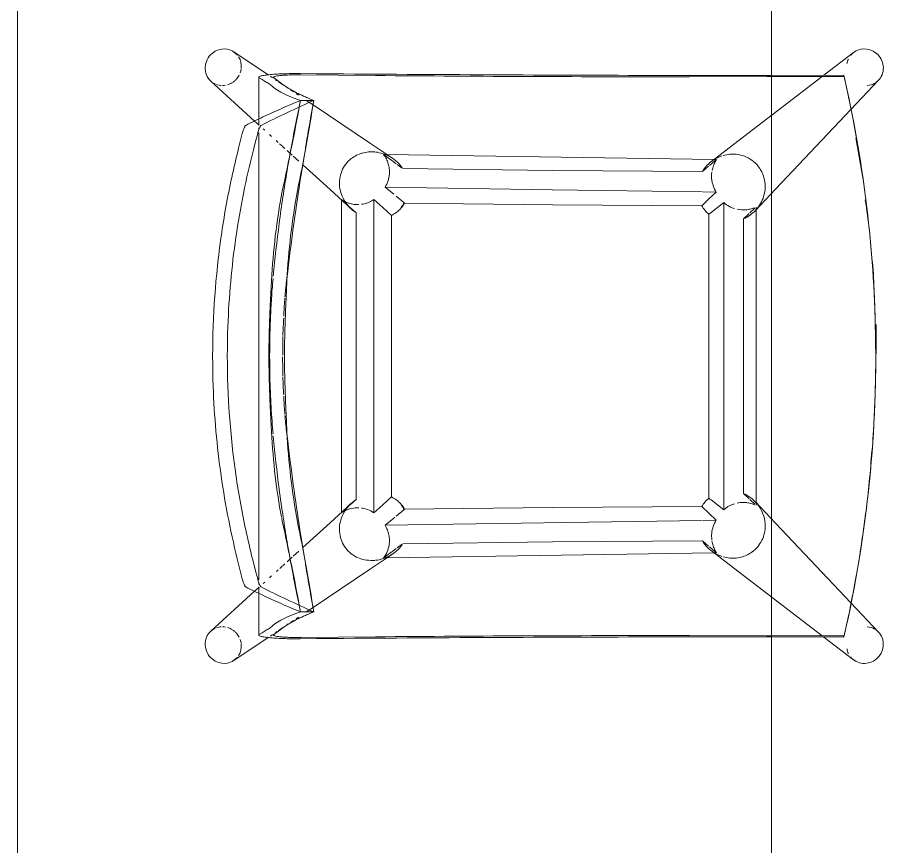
# Model space of a CAD drawing. Header units: inches. Extents: x -1180 to 2011, y -268 to 2143.
# Drawn here: x 124.38 to 150.28, y 1941.5 to 1966.24 of the extents above; entities that cross this region are included whole.
import ezdxf

# ---------------------------------------------------------------- set-up
doc = ezdxf.new("R2010")
doc.units = ezdxf.units.IN
doc.header["$MEASUREMENT"] = 0
doc.layers.add('A-GENM', color=13, linetype='Continuous', lineweight=9)
doc.layers.add('I-FURN', color=30, linetype='Continuous', lineweight=9)

# ---------------------------------------------------------------- blocks, each defined once
blk = doc.blocks.new('HighTower_FourCast2_WOOD - HighTower_FourCast2_WOOD-V20-6TH FLOOR POWER _ SIGNAL')
at = {"layer": 'I-FURN'}
for p, q in [((-7.355, 9.621), (-8.232, 10.45)), ((8.232, 10.45), (7.356, 9.623)), ((-9.058, 9.705), (-8.379, 8.818)), ((-4.983, 7.38), (-7.355, 9.621)), ((7.356, 9.623), (4.983, 7.38)), ((8.379, 8.818), (9.058, 9.705)), ((-8.343, 8.771), (-6.317, 6.127)), ((6.317, 6.127), (8.343, 8.771)), ((-4.346, 6.778), (-4.983, 7.38)), ((4.983, 7.38), (4.346, 6.778)), ((-4.363, 6.796), (-4.449, 6.796)), ((-4.272, 6.608), (-4.416, 6.76)), ((4.36, 6.796), (-4.36, 6.796)), ((4.416, 6.76), (4.272, 6.608)), ((4.449, 6.796), (4.363, 6.796)), ((-4.096, 6.421), (-4.256, 6.591)), ((4.256, 6.591), (4.096, 6.421)), ((-4.096, 6.421), (4.096, 6.421)), ((-6.317, 6.127), (-5.807, 5.462)), ((5.807, 5.462), (6.317, 6.127)), ((-4.581, 5.83), (-4.288, 5.456)), ((-4.581, 5.83), (4.581, 5.83)), ((4.288, 5.456), (4.581, 5.83)), ((-5.866, 5.546), (-6.017, -4.223)), ((-5.865, 5.618), (-5.866, 5.546)), ((-5.826, 5.571), (-5.865, 5.618)), ((-5.688, 5.406), (-5.823, 5.567)), ((-4.897, 5.215), (-4.891, 5.608)), ((-4.891, 5.608), (-4.688, 5.392)), ((-4.288, 5.456), (-4.234, 5.387)), ((4.261, 5.421), (4.288, 5.456)), ((4.688, 5.392), (4.891, 5.608)), ((4.891, 5.608), (4.897, 5.215)), ((5.823, 5.567), (5.688, 5.406)), ((5.865, 5.618), (5.826, 5.571)), ((5.866, 5.546), (5.865, 5.618)), ((6.017, -4.223), (5.866, 5.546)), ((-5.511, 5.196), (-5.665, 5.379)), ((-4.966, 0.729), (-4.897, 5.184)), ((-4.688, 5.392), (-4.485, 5.176)), ((4.227, 5.387), (-4.227, 5.387)), ((4.234, 5.387), (4.261, 5.421)), ((4.485, 5.176), (4.688, 5.392)), ((4.897, 5.184), (5.044, -4.271)), ((5.665, 5.379), (5.511, 5.196)), ((-5.044, -4.271), (-4.966, 0.716)), ((-5.72, -3.909), (-5.609, -3.759)), ((-4.585, -3.705), (-4.774, -3.938)), ((-4.569, -3.695), (-4.57, -3.686)), ((-4.568, -3.704), (-4.569, -3.695)), ((4.568, -3.704), (4.569, -3.695)), ((4.569, -3.695), (4.57, -3.686)), ((4.585, -3.705), (4.774, -3.938)), ((5.72, -3.908), (5.609, -3.759)), ((-5.904, -4.049), (-6.365, -4.736)), ((-4.83, -4.007), (-5.044, -4.271)), ((-4.199, -4.076), (-0.357, -4.076)), ((-0.354, -4.076), (4.199, -4.076)), ((4.807, -3.978), (4.822, -3.997)), ((4.83, -4.007), (5.044, -4.271)), ((6.361, -4.73), (5.904, -4.049)), ((-6.017, -4.223), (-6.018, -4.279)), ((6.018, -4.279), (6.017, -4.223)), ((4.67, -4.606), (-4.67, -4.606)), ((-6.365, -4.736), (-7.493, -6.418)), ((7.493, -6.418), (6.361, -4.73)), ((-4.439, -5.312), (-4.28, -5.134)), ((4.28, -5.134), (-4.28, -5.134)), ((4.28, -5.134), (4.439, -5.312)), ((-4.968, -5.912), (-4.39, -5.276)), ((-4.672, -5.572), (-4.481, -5.359)), ((4.39, -5.276), (4.968, -5.912)), ((4.481, -5.359), (4.672, -5.572)), ((-4.666, -5.572), (4.666, -5.572)), ((-5.706, -6.724), (-4.968, -5.912)), ((4.968, -5.912), (5.706, -6.724)), ((-7.629, -6.792), (-7.629, -6.394)), ((-7.363, -6.442), (-7.629, -6.394)), ((-7.629, -6.397), (-7.629, -6.792)), ((-7.494, -6.419), (-7.629, -6.621)), ((-7.096, -6.49), (-7.363, -6.442)), ((7.362, -6.442), (7.095, -6.49)), ((7.629, -6.394), (7.362, -6.442)), ((7.629, -6.621), (7.494, -6.419)), ((7.629, -6.394), (7.629, -6.792)), ((7.629, -6.792), (7.629, -6.397)), ((-6.014, -6.674), (-6.178, -6.647)), ((-5.527, -6.753), (-6.014, -6.674)), ((6.018, -6.673), (5.526, -6.753)), ((6.177, -6.647), (6.018, -6.673)), ((-7.782, -6.849), (-7.83, -6.92)), ((-7.629, -6.792), (-7.441, -6.83)), ((-5.964, -7.008), (-5.812, -6.84)), ((5.812, -6.84), (5.964, -7.008)), ((7.441, -6.83), (7.629, -6.792)), ((7.83, -6.92), (7.782, -6.849)), ((-7.989, -7.157), (-8.027, -7.214)), ((-7.886, -7.003), (-7.945, -7.092)), ((-6.133, -7.193), (-5.994, -7.04)), ((-2.531, -7.173), (-2.812, -7.139)), ((-2.252, -7.206), (-2.522, -7.174)), ((2.521, -7.174), (2.252, -7.206)), ((2.812, -7.139), (2.531, -7.173)), ((5.994, -7.04), (6.133, -7.193)), ((7.945, -7.092), (7.886, -7.004)), ((8.027, -7.214), (7.989, -7.157)), ((-8.21, -7.487), (-8.245, -7.538)), ((-8.142, -7.386), (-8.187, -7.452)), ((-8.069, -7.277), (-8.135, -7.375)), ((-6.428, -7.518), (-6.371, -7.455)), ((-6.336, -7.416), (-6.251, -7.323)), ((-6.244, -7.315), (-6.193, -7.259)), ((6.193, -7.259), (6.242, -7.313)), ((6.254, -7.327), (6.332, -7.412)), ((6.374, -7.459), (6.42, -7.509)), ((8.136, -7.376), (8.069, -7.277)), ((8.187, -7.452), (8.142, -7.385)), ((8.245, -7.538), (8.21, -7.487)), ((-8.392, -7.758), (-9.079, -8.782)), ((-8.306, -7.63), (-8.347, -7.691)), ((-6.608, -7.716), (-6.557, -7.659)), ((-2.318, -7.61), (-2.25, -7.616)), ((2.25, -7.616), (2.317, -7.61)), ((6.557, -7.659), (6.608, -7.716)), ((8.347, -7.691), (8.306, -7.63)), ((9.079, -8.782), (8.392, -7.758)), ((-7.014, -8.162), (-6.887, -8.023)), ((-6.779, -7.903), (-6.738, -7.859)), ((6.738, -7.859), (6.779, -7.903)), ((6.887, -8.023), (7.014, -8.162)), ((-7.074, -8.037), (-8.321, -8.037)), ((-8.202, -9.469), (-7.014, -8.162)), ((-6.885, -8.037), (-7.074, -8.037)), ((-6.757, -8.037), (-6.806, -8.037)), ((6.806, -8.037), (6.757, -8.037)), ((7.074, -8.037), (6.885, -8.037)), ((7.014, -8.162), (8.202, -9.469)), ((8.321, -8.037), (7.074, -8.037)), ((-6.206, -8.638), (-6.641, -8.527)), ((6.641, -8.527), (6.206, -8.638))]:
    blk.add_line(p, q, dxfattribs=at)
at = {"layer": 'I-FURN', "flags": 128}
for points in [[(-8.344, 9.421), (-8.362, 9.416), (-8.38, 9.412)], [(-8.38, 9.412), (-8.376, 7.228), (-8.373, 5.043)], [(-8.336, 4.815), (-8.34, 7.118), (-8.344, 9.421)], [(8.344, 9.423), (8.34, 7.119), (8.336, 4.815)], [(8.38, 9.414), (8.362, 9.418), (8.344, 9.423)], [(8.373, 5.043), (8.376, 7.229), (8.38, 9.414)], [(-5.595, -3.74), (-5.537, 0.725), (-5.511, 5.196)], [(5.511, 5.196), (5.537, 0.725), (5.595, -3.74)], [(-4.485, 5.176), (-4.51, 0.733), (-4.568, -3.704)], [(4.568, -3.704), (4.51, 0.733), (4.485, 5.176)], [(-4.199, -4.076), (-4.434, -4.341), (-4.67, -4.606)], [(4.67, -4.606), (4.434, -4.341), (4.199, -4.076)], [(-8.392, -6.776), (-8.382, -5.666), (-8.372, -4.556)], [(8.372, -4.556), (8.382, -5.666), (8.393, -6.776)], [(-8.42, -5.82), (-8.424, -6.312), (-8.429, -6.804)], [(8.429, -6.804), (8.425, -6.312), (8.42, -5.82)], [(-7.629, -6.394), (-7.648, -6.442), (-7.667, -6.49)], [(7.667, -6.49), (7.648, -6.442), (7.629, -6.394)], [(-7.734, -6.647), (-7.758, -6.7), (-7.782, -6.753)], [(7.782, -6.753), (7.758, -6.7), (7.734, -6.647)], [(-7.667, -6.9), (-7.648, -6.846), (-7.629, -6.792)], [(-7.431, -6.832), (-7.363, -6.846), (-7.097, -6.9)], [(7.096, -6.9), (7.363, -6.846), (7.431, -6.832)], [(7.629, -6.792), (7.648, -6.846), (7.667, -6.9)], [(-7.988, -7.139), (-8.028, -7.201), (-8.068, -7.263)], [(8.068, -7.263), (8.028, -7.201), (7.988, -7.139)], [(-8.04, -7.626), (-8.03, -7.615), (-8.021, -7.604)], [(8.021, -7.604), (8.03, -7.615), (8.04, -7.626)], [(-8.304, -8.023), (-8.25, -7.935), (-8.197, -7.846)], [(8.197, -7.846), (8.25, -7.935), (8.304, -8.023)], [(6.67, -8.037), (4.963, -8.037), (1.596, -8.037), (-1.773, -8.037), (-5.139, -8.037), (-6.67, -8.037)], [(-6.641, -8.069), (-6.399, -8.132), (-6.157, -8.195)], [(6.157, -8.195), (6.399, -8.132), (6.641, -8.069)]]:
    blk.add_lwpolyline(points, dxfattribs=at)
at = {"layer": 'I-FURN'}
for centre, major_axis, ratio, start_param, end_param in [((-8.618, 10.047), (0.415, 0.374), 0.955387, 0.143403, 1.7142), ((8.618, 10.047), (-0.415, 0.374), 0.955387, 4.568986, 6.139782), ((-8.618, 10.047), (0.415, 0.374), 0.955387, 1.7142, 3.284996), ((-8.618, 10.047), (0.415, 0.374), 0.955387, 0.076353, 0.143403), ((-8.618, 10.047), (0.415, 0.374), 0.955387, 6.161524, 6.353588), ((8.618, 10.047), (-0.415, 0.374), 0.955387, 6.213892, 6.427524), ((8.618, 10.047), (-0.415, 0.374), 0.955387, 6.139782, 6.206832), ((8.618, 10.047), (-0.415, 0.374), 0.955387, 2.998189, 4.568986), ((-8.618, 10.047), (0.415, 0.374), 0.955387, 5.641191, 6.091388), ((8.618, 10.047), (-0.415, 0.374), 0.955387, 0.193435, 0.641995), ((-8.618, 10.047), (0.415, 0.374), 0.955387, 3.5412, 3.7969), ((8.618, 10.047), (-0.415, 0.374), 0.955387, 2.486285, 2.756349), ((-5.022, -4.505), (-0.777, 0.608), 0.947149, 4.753636, 4.863742), ((-5.022, -4.505), (-0.777, 0.608), 0.947149, 4.64353, 4.753636), ((5.022, -4.505), (0.777, 0.608), 0.947149, 1.419443, 1.639655), ((29.084, -512.252), (0, 531.367), 0.224951, 0.295639, 0.298062), ((-29.084, -512.252), (0, 531.367), 0.224951, 5.985123, 5.987547), ((-9.573, -4.666), (0, 12), 0.096525, 4.616103, 4.642969), ((9.573, -4.666), (0, 12), 0.096525, 1.640217, 1.667082), ((1.145, 70.835), (0, 78.07), 0.766044, 3.003352, 3.016562), ((1.145, 70.835), (0, 78.07), 0.766044, 3.016894, 3.018831), ((-1.145, 70.801), (0, 78.036), 0.766044, 3.264376, 3.266327), ((-1.145, 70.801), (0, 78.036), 0.766044, 3.266653, 3.279858), ((-8.618, -9.096), (-0.439, 0.344), 0.947149, 6.066865, 7.637661), ((-8.618, -9.096), (-0.439, 0.344), 0.947149, 5.301983, 5.955267), ((-8.618, -9.096), (-0.439, 0.344), 0.947149, 5.035459, 5.268975), ((-8.618, -9.096), (-0.439, 0.344), 0.947149, 4.64158, 4.904276), ((-8.618, -9.096), (-0.439, 0.344), 0.947149, 4.496069, 4.640985), ((-8.618, -9.096), (-0.439, 0.344), 0.947149, 4.378063, 4.496069), ((8.618, -9.096), (0.439, 0.344), 0.947149, 1.787116, 1.905122), ((8.618, -9.096), (0.439, 0.344), 0.947149, 1.6422, 1.787116), ((8.618, -9.096), (0.439, 0.344), 0.947149, 1.378909, 1.641605), ((8.618, -9.096), (0.439, 0.344), 0.947149, 1.014204, 1.247726), ((8.618, -9.096), (0.439, 0.344), 0.947149, 0.327886, 0.981206), ((8.618, -9.096), (0.439, 0.344), 0.947149, 4.928709, 6.499505), ((-8.618, -9.096), (-0.439, 0.344), 0.947149, 4.067281, 4.327007), ((-8.618, -9.096), (-0.439, 0.344), 0.947149, 3.791619, 3.957779), ((8.618, -9.096), (0.439, 0.344), 0.947149, 2.325406, 2.491567), ((8.618, -9.096), (0.439, 0.344), 0.947149, 1.956178, 2.215904), ((-8.618, -9.096), (-0.439, 0.344), 0.947149, 3.449227, 3.576565), ((-8.618, -9.096), (-0.439, 0.344), 0.947149, 3.598891, 3.710671), ((8.618, -9.096), (0.439, 0.344), 0.947149, 2.572515, 2.685668), ((8.618, -9.096), (0.439, 0.344), 0.947149, 2.705785, 2.838397), ((-8.618, -9.096), (-0.439, 0.344), 0.947149, 1.354476, 3.071911), ((-8.618, -9.096), (-0.439, 0.344), 0.947149, 3.117606, 3.378231), ((8.618, -9.096), (0.439, 0.344), 0.947149, 2.909574, 3.176034), ((8.618, -9.096), (0.439, 0.344), 0.947149, 3.211274, 4.928709)]:
    blk.add_ellipse(centre, major_axis=major_axis, ratio=ratio, start_param=start_param, end_param=end_param, dxfattribs=at)
for points, knots in [([(-8.344, 9.421), (-5.921, 9.975), (-1.878, 10.486), (3.751, 10.274), (6.83, 9.769), (8.344, 9.423)], [0, 0, 0, 0, 0.444444, 0.722222, 1, 1, 1, 1]), ([(-2.819, 10.258), (-3.131, 10.234), (-3.75, 10.184), (-4.362, 10.1), (-4.664, 10.052)], [0.6666667, 0.6666667, 0.6666667, 0.6666667, 0.7222222, 0.7765594, 0.7765594, 0.7765594, 0.7765594]), ([(-5.807, 6.721), (-5.744, 6.797), (-5.638, 6.892), (-5.467, 6.986), (-5.286, 7.051), (-5.044, 7.082), (-4.699, 7.025), (-4.471, 6.893), (-4.352, 6.783), (-4.346, 6.778)], [-1, -1, -1, -1, -0.8611111, -0.7916667, -0.7222222, -0.5833333, -0.4444444, -0.2222222, -0.211041, -0.211041, -0.211041, -0.211041]), ([(4.096, 6.421), (4.135, 6.511), (4.234, 6.675), (4.445, 6.877), (4.702, 7.015), (4.967, 7.075), (5.219, 7.065), (5.443, 7.002), (5.646, 6.887), (5.757, 6.781), (5.807, 6.721)], [-1, -1, -1, -1, -0.861111, -0.722222, -0.583333, -0.444444, -0.333333, -0.222222, -0.111111, 0, 0, 0, 0]), ([(-4.429, 6.75), (-4.415, 6.718), (-4.392, 6.649), (-4.376, 6.579), (-4.37, 6.542)], [-0.9522543, -0.9522543, -0.9522543, -0.9522543, -0.85, -0.7416734, -0.7416734, -0.7416734, -0.7416734]), ([(-4.346, 6.778), (-4.296, 6.73), (-4.199, 6.619), (-4.127, 6.493), (-4.096, 6.421)], [-0.211041, -0.211041, -0.211041, -0.211041, -0.1111111, 0, 0, 0, 0]), ([(4.371, 6.542), (4.374, 6.562), (4.386, 6.633), (4.411, 6.701), (4.431, 6.75)], [-0.2583266, -0.2583266, -0.2583266, -0.2583266, -0.2, -0.0477457, -0.0477457, -0.0477457, -0.0477457]), ([(-5.985, 5.813), (-6.004, 5.88), (-6.032, 6.032), (-6.023, 6.27), (-5.949, 6.513), (-5.861, 6.654), (-5.807, 6.721)], [-0.5471988, -0.5471988, -0.5471988, -0.5471988, -0.4285714, -0.2857143, -0.1428571, 0, 0, 0, 0]), ([(-4.367, 6.516), (-4.367, 6.511), (-4.356, 6.415), (-4.365, 6.32), (-4.382, 6.23)], [-0.7160286, -0.7160286, -0.7160286, -0.7160286, -0.7, -0.4357772, -0.4357772, -0.4357772, -0.4357772]), ([(4.381, 6.229), (4.369, 6.284), (4.359, 6.38), (4.36, 6.477), (4.364, 6.517)], [-0.5642228, -0.5642228, -0.5642228, -0.5642228, -0.4, -0.2839714, -0.2839714, -0.2839714, -0.2839714]), ([(5.807, 6.721), (5.847, 6.671), (5.917, 6.567), (5.989, 6.392), (6.027, 6.207), (6.029, 6.011), (6.004, 5.88), (5.985, 5.814)], [-1, -1, -1, -1, -0.8928571, -0.7857143, -0.6785714, -0.5714286, -0.4530605, -0.4530605, -0.4530605, -0.4530605]), ([(-4.401, 6.153), (-4.417, 6.101), (-4.465, 5.986), (-4.535, 5.883), (-4.581, 5.83)], [-0.3592762, -0.3592762, -0.3592762, -0.3592762, -0.2, 0, 0, 0, 0]), ([(4.581, 5.83), (4.512, 5.91), (4.447, 6.017), (4.407, 6.134), (4.401, 6.153)], [-1, -1, -1, -1, -0.7, -0.6407238, -0.6407238, -0.6407238, -0.6407238]), ([(-5.511, 5.196), (-5.565, 5.23), (-5.667, 5.304), (-5.84, 5.485), (-5.932, 5.653), (-5.972, 5.773)], [-1, -1, -1, -1, -0.8928571, -0.7857143, -0.5714286, -0.5714286, -0.5714286, -0.5714286]), ([(-5.796, 5.576), (-5.759, 5.556), (-5.676, 5.518), (-5.587, 5.495), (-5.537, 5.485)], [0.0780032, 0.0780032, 0.0780032, 0.0780032, 0.2, 0.3476532, 0.3476532, 0.3476532, 0.3476532]), ([(5.511, 5.48), (5.536, 5.484), (5.61, 5.499), (5.707, 5.529), (5.774, 5.566), (5.795, 5.578)], [0.6262409, 0.6262409, 0.6262409, 0.6262409, 0.7, 0.85, 0.9219968, 0.9219968, 0.9219968, 0.9219968]), ([(-5.937, -4.101), (-5.894, -4.029), (-5.799, -3.901), (-5.677, -3.799), (-5.616, -3.755)], [-0.2857143, -0.2857143, -0.2857143, -0.2857143, -0.1428571, -0.0143239, -0.0143239, -0.0143239, -0.0143239]), ([(5.616, -3.755), (5.661, -3.786), (5.752, -3.86), (5.913, -4.041), (6.037, -4.279), (6.082, -4.479), (6.089, -4.556)], [-0.9856479, -0.9856479, -0.9856479, -0.9856479, -0.8928571, -0.7857143, -0.5714286, -0.4382706, -0.4382706, -0.4382706, -0.4382706]), ([(-5.044, -4.271), (-5.103, -4.233), (-5.227, -4.174), (-5.414, -4.135), (-5.588, -4.138), (-5.741, -4.169), (-5.887, -4.227), (-5.976, -4.283), (-6.019, -4.315)], [0, 0, 0, 0, 0.2, 0.4, 0.55, 0.7, 0.85, 1, 1, 1, 1]), ([(5.044, -4.271), (5.088, -4.243), (5.18, -4.195), (5.329, -4.15), (5.483, -4.133), (5.657, -4.146), (5.842, -4.202), (5.962, -4.272), (6.019, -4.315)], [-1, -1, -1, -1, -0.85, -0.7, -0.55, -0.4, -0.2, 0, 0, 0, 0]), ([(-6.025, -5.042), (-6.026, -5.039), (-6.039, -5.008), (-6.069, -4.915), (-6.096, -4.761), (-6.097, -4.635), (-6.091, -4.573)], [-0.8443999, -0.8443999, -0.8443999, -0.8443999, -0.8392857, -0.7857143, -0.6785714, -0.5714286, -0.5714286, -0.5714286, -0.5714286]), ([(-4.67, -4.606), (-4.641, -4.65), (-4.591, -4.74), (-4.549, -4.866), (-4.534, -4.947), (-4.53, -4.977)], [-1, -1, -1, -1, -0.85, -0.7, -0.6100456, -0.6100456, -0.6100456, -0.6100456]), ([(-5.892, -5.278), (-5.93, -5.227), (-5.975, -5.156), (-6.009, -5.082), (-6.017, -5.063)], [-1, -1, -1, -1, -0.8928571, -0.8571429, -0.8571429, -0.8571429, -0.8571429]), ([(-4.523, -5.056), (-4.522, -5.101), (-4.526, -5.171), (-4.534, -5.241), (-4.539, -5.266)], [-0.5318694, -0.5318694, -0.5318694, -0.5318694, -0.4, -0.3267979, -0.3267979, -0.3267979, -0.3267979]), ([(-4.545, -5.282), (-4.553, -5.318), (-4.571, -5.381), (-4.6, -5.44), (-4.614, -5.464)], [-0.310293, -0.310293, -0.310293, -0.310293, -0.2, -0.1191566, -0.1191566, -0.1191566, -0.1191566]), ([(4.61, -5.465), (4.606, -5.456), (4.58, -5.4), (4.558, -5.338), (4.546, -5.285), (4.545, -5.281)], [-0.8808431, -0.8808431, -0.8808431, -0.8808431, -0.85, -0.7, -0.6896946, -0.6896946, -0.6896946, -0.6896946]), ([(-4.92, -7.339), (-5.373, -7.238), (-6.212, -7.06), (-7.047, -6.899), (-7.432, -6.829)], [0, 0, 0, 0, 0.5, 0.9268213, 0.9268213, 0.9268213, 0.9268213]), ([(4.823, -7.306), (5.06, -7.27), (5.82, -7.147), (6.576, -7.006), (7.096, -6.9)], [0.5159155, 0.5159155, 0.5159155, 0.5159155, 0.6666667, 1, 1, 1, 1]), ([(7.432, -6.829), (7.047, -6.899), (6.212, -7.06), (5.373, -7.238), (4.92, -7.339)], [0.0731787, 0.0731787, 0.0731787, 0.0731787, 0.5, 1, 1, 1, 1]), ([(-1.772, -7.255), (-1.841, -7.25), (-2.006, -7.234), (-2.162, -7.217), (-2.25, -7.207)], [0.1516688, 0.1516688, 0.1516688, 0.1516688, 0.5, 1, 1, 1, 1]), ([(2.25, -7.207), (2.162, -7.217), (2.006, -7.234), (1.841, -7.249), (1.772, -7.255)], [0, 0, 0, 0, 0.5, 0.8481008, 0.8481008, 0.8481008, 0.8481008]), ([(4.796, -7.362), (4.393, -7.435), (3.546, -7.562), (2.696, -7.634), (2.25, -7.657)], [0.0466196, 0.0466196, 0.0466196, 0.0466196, 0.5, 1, 1, 1, 1]), ([(2.385, -7.604), (2.912, -7.555), (3.722, -7.465), (4.53, -7.35), (4.814, -7.307)], [0, 0, 0, 0, 0.3333333, 0.5139966, 0.5139966, 0.5139966, 0.5139966]), ([(2.25, -7.657), (2.094, -7.665), (1.759, -7.682), (1.203, -7.71), (0.611, -7.729), (-0.204, -7.739), (-1.019, -7.719), (-1.759, -7.682), (-2.094, -7.665), (-2.25, -7.657)], [0, 0, 0, 0, 0.125, 0.25, 0.375, 0.5, 0.75, 0.875, 1, 1, 1, 1]), ([(-2.136, -7.626), (-1.962, -7.641), (-1.591, -7.667), (-0.774, -7.707), (0.114, -7.718), (0.762, -7.702), (0.972, -7.694)], [0, 0, 0, 0, 0.1428571, 0.2857143, 0.5714286, 0.7142857, 0.7142857, 0.7142857, 0.7142857]), ([(0.972, -7.694), (1.077, -7.69), (1.492, -7.673), (1.876, -7.648), (2.135, -7.626)], [0.7142857, 0.7142857, 0.7142857, 0.7142857, 0.7857143, 1, 1, 1, 1]), ([(-6.157, -8.195), (-5.295, -8.417), (-3.551, -8.767), (-0.595, -9.033), (2.077, -8.937), (4.425, -8.597), (5.582, -8.343), (6.157, -8.195)], [-1, -1, -1, -1, -0.785714, -0.571429, -0.285714, -0.142857, 0, 0, 0, 0]), ([(6.206, -8.638), (5.337, -8.859), (3.579, -9.206), (0.599, -9.47), (-2.093, -9.375), (-4.46, -9.037), (-5.626, -8.785), (-6.206, -8.638)], [-1, -1, -1, -1, -0.785714, -0.571429, -0.285714, -0.142857, 0, 0, 0, 0])]:
    blk.add_open_spline(points, degree=3, knots=knots, dxfattribs=at)
for points in [[(0.936, 10.353), (0.312, 10.368), (-0.314, 10.381), (-0.94, 10.375)], [(-0.941, 10.352), (-1.563, 10.337), (-2.188, 10.317), (-2.809, 10.27)], [(2.806, 10.259), (2.185, 10.306), (1.564, 10.331), (0.94, 10.353)], [(4.668, 10.072), (4.053, 10.149), (3.437, 10.206), (2.819, 10.25)], [(-4.689, 10.069), (-5.3, 9.991), (-5.906, 9.884), (-6.51, 9.769)], [(6.516, 9.793), (5.909, 9.9), (5.3, 9.987), (4.689, 10.059)], [(-6.544, 9.786), (-7.147, 9.679), (-7.748, 9.557), (-8.344, 9.42)], [(8.344, 9.422), (7.748, 9.559), (7.147, 9.676), (6.544, 9.777)], [(5.972, 5.773), (5.946, 5.693), (5.874, 5.541), (5.715, 5.343), (5.584, 5.241), (5.511, 5.196)], [(-5.865, 5.618), (-5.845, 5.605), (-5.825, 5.592), (-5.805, 5.581)], [(-5.484, 5.476), (-5.416, 5.467), (-5.345, 5.462), (-5.277, 5.469)], [(-5.279, 5.474), (-5.244, 5.478), (-5.176, 5.487), (-5.112, 5.511), (-5.08, 5.525)], [(-5.078, 5.519), (-5.013, 5.541), (-4.951, 5.571), (-4.891, 5.608)], [(4.891, 5.608), (4.951, 5.571), (5.013, 5.541), (5.078, 5.519)], [(5.078, 5.519), (5.143, 5.496), (5.211, 5.48), (5.279, 5.474)], [(5.279, 5.474), (5.347, 5.467), (5.416, 5.469), (5.483, 5.478)], [(5.805, 5.581), (5.825, 5.592), (5.845, 5.605), (5.865, 5.618)], [(-4.234, 5.387), (-4.27, 5.345), (-4.347, 5.267), (-4.437, 5.204), (-4.485, 5.176)], [(4.485, 5.176), (4.437, 5.204), (4.347, 5.267), (4.27, 5.345), (4.234, 5.387)], [(-8.373, 5.043), (-8.373, 4.964), (-8.372, 4.805), (-8.373, 4.646), (-8.373, 4.567)], [(8.373, 4.567), (8.373, 4.646), (8.372, 4.805), (8.373, 4.964), (8.373, 5.043)], [(-8.372, -4.556), (-8.357, -2.999), (-8.337, 0.123), (-8.333, 3.251), (-8.336, 4.815)], [(8.336, 4.815), (8.334, 3.251), (8.337, 0.123), (8.357, -2.999), (8.372, -4.556)], [(-8.373, 4.567), (-8.376, 2.888), (-8.387, -0.469), (-8.406, -3.823), (-8.417, -5.499)], [(8.417, -5.499), (8.406, -3.823), (8.387, -0.469), (8.376, 2.888), (8.373, 4.567)], [(-4.568, -3.704), (-4.539, -3.722), (-4.51, -3.74), (-4.481, -3.758)], [(-4.481, -3.758), (-4.452, -3.776), (-4.423, -3.794), (-4.394, -3.813)], [(-4.394, -3.813), (-4.376, -3.829), (-4.359, -3.847), (-4.343, -3.865)], [(-4.343, -3.865), (-4.326, -3.883), (-4.311, -3.902), (-4.296, -3.921)], [(4.296, -3.921), (4.311, -3.902), (4.342, -3.864), (4.376, -3.829), (4.394, -3.813)], [(4.394, -3.813), (4.423, -3.794), (4.452, -3.776), (4.481, -3.758)], [(4.481, -3.758), (4.51, -3.74), (4.539, -3.722), (4.568, -3.704)], [(-6.04, -4.328), (-6.015, -4.249), (-5.978, -4.174), (-5.937, -4.101)], [(-4.296, -3.921), (-4.277, -3.945), (-4.242, -3.995), (-4.213, -4.049), (-4.199, -4.076)], [(4.199, -4.076), (4.213, -4.049), (4.228, -4.022), (4.244, -3.996)], [(4.244, -3.996), (4.26, -3.97), (4.277, -3.945), (4.296, -3.921)], [(-6.089, -4.556), (-6.081, -4.478), (-6.063, -4.403), (-6.038, -4.33)], [(4.577, -4.789), (4.6, -4.725), (4.631, -4.664), (4.67, -4.606)], [(6.091, -4.573), (6.098, -4.656), (6.093, -4.738), (6.084, -4.822)], [(4.53, -4.977), (4.538, -4.913), (4.551, -4.848), (4.577, -4.789)], [(6.084, -4.822), (6.073, -4.897), (6.058, -4.974), (6.027, -5.043)], [(-4.28, -5.134), (-4.323, -5.2), (-4.373, -5.261), (-4.429, -5.317)], [(4.39, -5.277), (4.35, -5.232), (4.313, -5.185), (4.28, -5.134)], [(4.541, -5.265), (4.527, -5.197), (4.523, -5.127), (4.525, -5.057)], [(6.017, -5.062), (5.985, -5.139), (5.943, -5.21), (5.892, -5.278)], [(-5.724, -5.444), (-5.786, -5.397), (-5.842, -5.342), (-5.892, -5.278)], [(-4.429, -5.317), (-4.484, -5.372), (-4.608, -5.472), (-4.821, -5.578), (-4.976, -5.615), (-5.054, -5.624)], [(4.429, -5.317), (4.415, -5.304), (4.403, -5.29), (4.391, -5.275)], [(5.892, -5.278), (5.842, -5.342), (5.731, -5.452), (5.523, -5.572), (5.292, -5.633), (5.053, -5.634), (4.821, -5.578), (4.608, -5.472), (4.484, -5.372), (4.429, -5.317)], [(-5.291, -5.623), (-5.369, -5.612), (-5.521, -5.569), (-5.665, -5.496), (-5.724, -5.444)], [(-5.054, -5.624), (-5.133, -5.633), (-5.213, -5.634), (-5.291, -5.623)], [(-4.617, -5.479), (-4.633, -5.51), (-4.651, -5.542), (-4.672, -5.572)], [(4.672, -5.572), (4.651, -5.542), (4.633, -5.51), (4.617, -5.479)], [(-6.885, -7.968), (-7.01, -7.72), (-7.258, -7.209), (-7.506, -6.671), (-7.629, -6.397)], [(-7.629, -6.397), (-7.182, -6.466), (-6.287, -6.615), (-5.391, -6.789), (-4.942, -6.882)], [(4.942, -6.882), (5.391, -6.789), (6.287, -6.615), (7.182, -6.466), (7.629, -6.397)], [(7.629, -6.397), (7.506, -6.671), (7.258, -7.209), (7.01, -7.72), (6.885, -7.968)], [(-7.667, -6.49), (-7.678, -6.518), (-7.701, -6.572), (-7.723, -6.623), (-7.734, -6.647)], [(7.734, -6.647), (7.723, -6.623), (7.701, -6.572), (7.678, -6.518), (7.667, -6.49)], [(-8.429, -6.804), (-8.43, -6.89), (-8.43, -7.06), (-8.423, -7.312), (-8.412, -7.541), (-8.396, -7.738), (-8.376, -7.893), (-8.353, -7.996), (-8.329, -8.044), (-8.312, -8.036), (-8.304, -8.023)], [(-8.312, -7.593), (-8.318, -7.599), (-8.328, -7.599), (-8.344, -7.562), (-8.359, -7.49), (-8.372, -7.386), (-8.382, -7.256), (-8.389, -7.106), (-8.393, -6.942), (-8.393, -6.832), (-8.392, -6.776)], [(-8.021, -7.604), (-7.981, -7.557), (-7.902, -7.443), (-7.784, -7.208), (-7.706, -7.01), (-7.667, -6.9)], [(-7.782, -6.753), (-7.816, -6.828), (-7.884, -6.967), (-7.953, -7.085), (-7.988, -7.139)], [(-7.629, -6.793), (-7.547, -6.989), (-7.382, -7.371), (-7.134, -7.918), (-6.968, -8.261), (-6.885, -8.427)], [(-7.441, -6.827), (-7.504, -6.815), (-7.567, -6.804), (-7.629, -6.793)], [(-7.097, -6.9), (-6.577, -7.006), (-5.535, -7.201), (-3.963, -7.438), (-2.912, -7.555), (-2.385, -7.604)], [(-2.812, -7.139), (-3.267, -7.084), (-4.174, -6.964), (-5.077, -6.826), (-5.527, -6.753)], [(-4.942, -6.882), (-4.494, -6.965), (-3.597, -7.101), (-2.699, -7.175), (-2.25, -7.196)], [(2.25, -7.196), (2.699, -7.175), (3.597, -7.101), (4.494, -6.965), (4.942, -6.882)], [(5.526, -6.753), (5.076, -6.826), (4.173, -6.964), (3.267, -7.084), (2.812, -7.139)], [(6.885, -8.427), (6.968, -8.261), (7.134, -7.918), (7.382, -7.371), (7.547, -6.989), (7.629, -6.793)], [(7.629, -6.793), (7.567, -6.804), (7.504, -6.815), (7.441, -6.827)], [(7.667, -6.9), (7.706, -7.01), (7.784, -7.208), (7.902, -7.443), (7.981, -7.557), (8.021, -7.604)], [(7.988, -7.139), (7.953, -7.085), (7.884, -6.967), (7.816, -6.828), (7.782, -6.753)], [(8.304, -8.023), (8.312, -8.036), (8.329, -8.044), (8.353, -7.996), (8.376, -7.893), (8.396, -7.738), (8.412, -7.541), (8.424, -7.312), (8.43, -7.06), (8.43, -6.89), (8.429, -6.804)], [(8.393, -6.776), (8.393, -6.832), (8.393, -6.942), (8.389, -7.106), (8.382, -7.256), (8.372, -7.386), (8.359, -7.49), (8.344, -7.562), (8.329, -7.599), (8.318, -7.599), (8.312, -7.593)], [(-2.25, -7.196), (-2.094, -7.204), (-1.759, -7.219), (-1.204, -7.245), (-0.611, -7.264), (0, -7.271), (0.611, -7.264), (1.203, -7.245), (1.759, -7.219), (2.094, -7.204), (2.25, -7.196)], [(-8.068, -7.263), (-8.108, -7.326), (-8.19, -7.444), (-8.271, -7.546), (-8.312, -7.593)], [(-2.25, -7.657), (-2.696, -7.634), (-3.588, -7.558), (-4.476, -7.422), (-4.92, -7.339)], [(-1.681, -7.263), (-1.698, -7.261), (-1.715, -7.26), (-1.732, -7.259)], [(-1.19, -7.294), (-1.359, -7.286), (-1.523, -7.275), (-1.681, -7.263)], [(-0.618, -7.316), (-0.798, -7.311), (-0.969, -7.303), (-1.138, -7.293)], [(-0.029, -7.323), (-0.214, -7.323), (-0.403, -7.322), (-0.582, -7.317)], [(0.582, -7.317), (0.399, -7.321), (0.211, -7.325), (0.024, -7.326)], [(1.148, -7.296), (0.975, -7.305), (0.798, -7.311), (0.617, -7.316)], [(1.68, -7.263), (1.523, -7.275), (1.358, -7.286), (1.189, -7.294)], [(1.732, -7.259), (1.715, -7.26), (1.698, -7.261), (1.68, -7.263)], [(4.92, -7.339), (4.887, -7.345), (4.855, -7.351), (4.822, -7.357)], [(8.312, -7.593), (8.272, -7.546), (8.19, -7.444), (8.108, -7.326), (8.068, -7.263)], [(-8.197, -7.846), (-8.171, -7.803), (-8.119, -7.724), (-8.066, -7.657), (-8.04, -7.626)], [(-2.25, -7.616), (-2.231, -7.618), (-2.193, -7.621), (-2.155, -7.624), (-2.136, -7.626)], [(2.135, -7.626), (2.155, -7.624), (2.193, -7.621), (2.231, -7.618), (2.25, -7.616)], [(8.04, -7.626), (8.066, -7.657), (8.119, -7.724), (8.171, -7.803), (8.197, -7.846)], [(-6.885, -7.968), (-6.883, -7.972), (-6.874, -7.981), (-6.847, -7.997), (-6.807, -8.015), (-6.758, -8.034), (-6.702, -8.052), (-6.661, -8.063), (-6.641, -8.069)], [(6.641, -8.069), (6.661, -8.063), (6.702, -8.052), (6.758, -8.034), (6.807, -8.015), (6.847, -7.997), (6.874, -7.981), (6.883, -7.972), (6.885, -7.968)], [(-6.641, -8.527), (-6.661, -8.522), (-6.702, -8.511), (-6.758, -8.493), (-6.807, -8.474), (-6.847, -8.456), (-6.874, -8.44), (-6.883, -8.431), (-6.885, -8.427)], [(6.885, -8.427), (6.883, -8.431), (6.874, -8.44), (6.847, -8.456), (6.807, -8.474), (6.758, -8.493), (6.702, -8.511), (6.661, -8.522), (6.641, -8.527)]]:
    blk.add_open_spline(points, degree=3, dxfattribs=at)
blk = doc.blocks.new('Steelcase Coalesse - Potrero415 - Table - Work Height - Rectangular - 60__ D x 108__ W-5724854-6TH FLOOR POWER _ SIGNAL')
at = {"layer": 'I-FURN'}
blk.add_line((58, 30), (-46, 30), dxfattribs=at)
blk = doc.blocks.new('Generic Models 2 - Generic Models 2-5750821-6TH FLOOR POWER _ SIGNAL')
at = {"layer": 'A-GENM'}
blk.add_line((122.382, 2060.178), (122.382, 1904.178), dxfattribs=at)

msp = doc.modelspace()

# ---------------------------------------------------------------- block references
at = {"layer": 'A-GENM'}
msp.add_blockref('Generic Models 2 - Generic Models 2-5750821-6TH FLOOR POWER _ SIGNAL', (2, 0), dxfattribs=at)
at = {"layer": 'I-FURN'}
for name, p, rotation in [('Steelcase Coalesse - Potrero415 - Table - Work Height - Rectangular - 60__ D x 108__ W-5724854-6TH FLOOR POWER _ SIGNAL', (176.873, 1979.501), 89.99999999999991), ('HighTower_FourCast2_WOOD - HighTower_FourCast2_WOOD-V20-6TH FLOOR POWER _ SIGNAL', (139.619, 1956.133), 270.0000000000005)]:
    msp.add_blockref(name, p, dxfattribs=dict(at, rotation=rotation))

doc.saveas('drawing.dxf')
